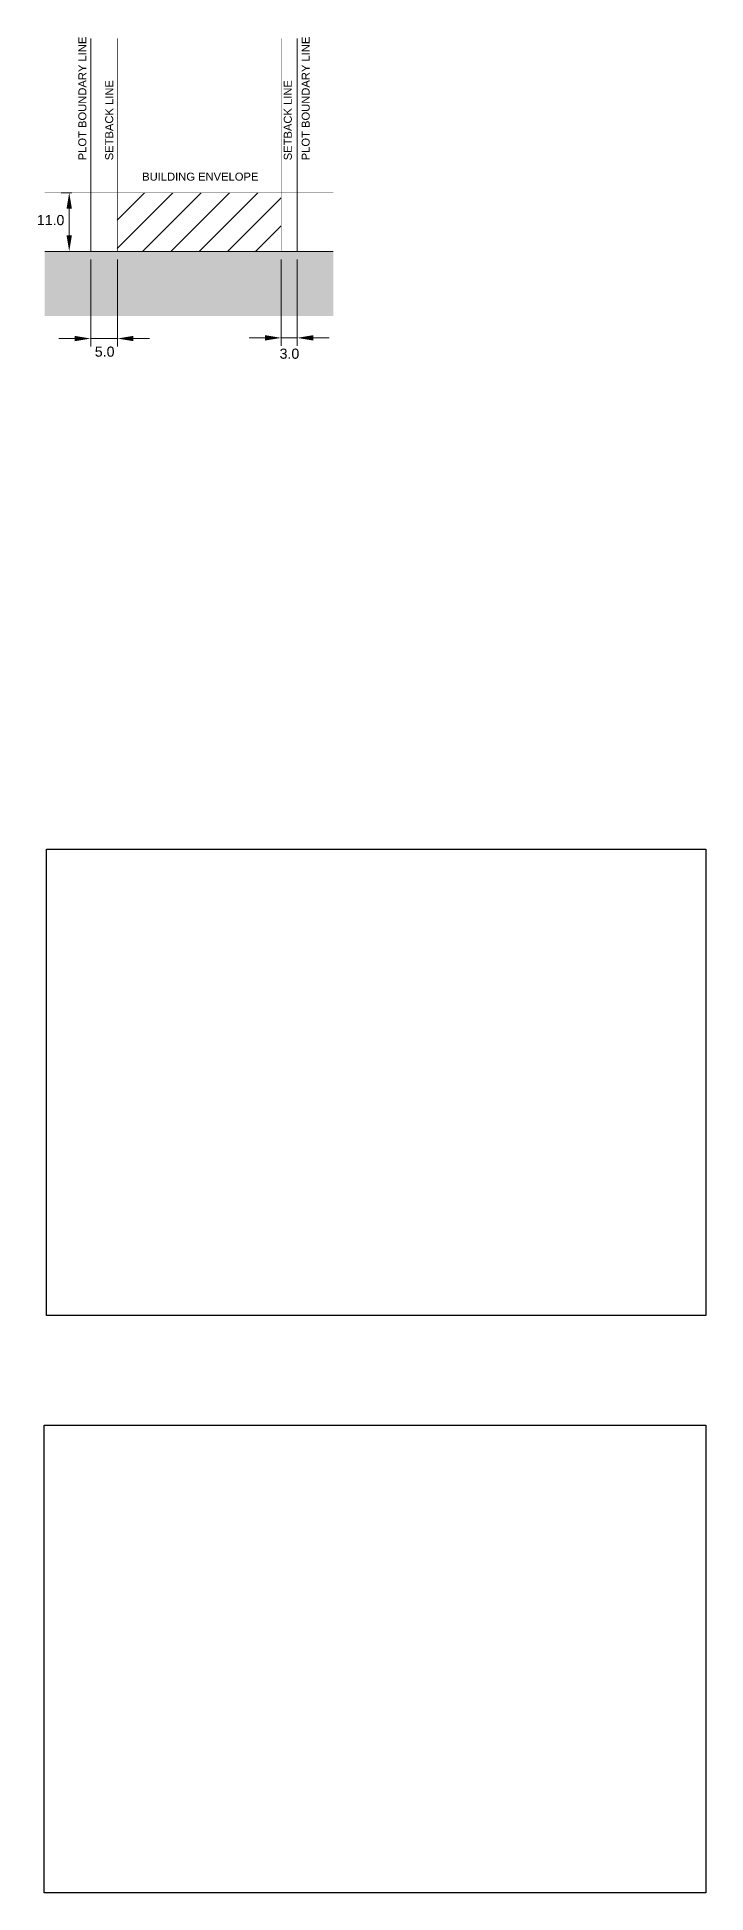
# Model space of a CAD drawing. Header units: metres. Extents: x 662613 to 666742, y 2728069 to 2732733.
# Drawn here: x 666041.1 to 666166.3, y 2731394.1 to 2731741.9 of the extents above; entities that cross this region are included whole.
import ezdxf

# ---------------------------------------------------------------- set-up
doc = ezdxf.new("R2010")
doc.units = ezdxf.units.M
doc.header["$MEASUREMENT"] = 0
doc.header["$PDMODE"] = 35
doc.header["$PDSIZE"] = -3
doc.linetypes.add('CENTER', pattern=[2, 1.25, -0.25, 0.25, -0.25])
doc.linetypes.add('XREF-DQ-60603871-Titleblock$0$XREF-DQ-60603871-Titleblock$0$XREF-DQ-60603871-Titleblock$0$01_SELF_BUILD_PAVILION$0$01_SELF_BUILD_PAVILION-THEME$0$_ACM-G-DASHED2', pattern=[4.7625, 3.175, -1.5875])
for name, color, linetype, lineweight in [('00 - PRS DATA', 7, 'Continuous', 18), ('DQ_ROADS', 254, 'Continuous', 13), ('Plot Dim', 7, 'Continuous', 9)]:
    doc.layers.add(name, color=color, linetype=linetype, lineweight=lineweight)
doc.layers.add('Coordintes', color=7, linetype='Continuous')
doc.layers.add('DIPLOMATIC', color=45, linetype='Continuous')
doc.layers.add('Plot Boundary', color=7, linetype='CENTER', true_color=0xe00000)
doc.layers.add('Titleblock$0$XREF-DQ_SETBACK BD ENVELOPE1', color=7, linetype='XREF-DQ-60603871-Titleblock$0$XREF-DQ-60603871-Titleblock$0$XREF-DQ-60603871-Titleblock$0$01_SELF_BUILD_PAVILION$0$01_SELF_BUILD_PAVILION-THEME$0$_ACM-G-DASHED2', true_color=0x062099)
doc.styles.add('G-NOTES 4', font='arial.ttf', dxfattribs={"height": 1.5})
doc.styles.add('TEXTDIM_SECTION', font='arial.ttf', dxfattribs={"height": 1.9})
doc.dimstyles.new('Section_Dim', dxfattribs={"dimscale": 0, "dimtxt": 1.9, "dimasz": 3, "dimexe": 1.5, "dimexo": 1.5, "dimgap": 1, "dimtad": 1, "dimtih": 1, "dimtoh": 1, "dimdec": 1, "dimzin": 1, "dimdsep": 46, "dimtxsty": 'TEXTDIM_SECTION', "dimcen": 2.5, "dimclrd": 256, "dimclre": 256, "dimclrt": 256, "dimaunit": 1, "dimadec": 5, "dimazin": 0, "dimtfac": 1, "dimtdec": 1, "dimtix": 1, "dimtmove": 2, "dimatfit": 3, "dimfxl": 1, "dimlwd": 9, "dimlwe": 9, "dimarcsym": 0})
picture_1 = doc.add_image_def('image1.jpg', size_in_pixel=(3507, 2480))
picture_2 = doc.add_image_def('image2.jpg', size_in_pixel=(3507, 2480))

# ---------------------------------------------------------------- blocks, each defined once
blk = doc.blocks.new('*D34')
at = {"layer": 'Defpoints', "color": 0, "transparency": 16777216}
for p in [(666047.07, 2731712.77), (666049.03, 2731712.77), (666049.03, 2731701.77)]:
    blk.add_point(p, dxfattribs=at)
at = {"layer": 'Plot Dim', "lineweight": 9, "transparency": 16777216}
for p, q in [((666047.53, 2731712.77), (666045.57, 2731712.77)), ((666047.07, 2731704.77), (666047.07, 2731709.77)), ((666047.53, 2731701.77), (666045.57, 2731701.77))]:
    blk.add_line(p, q, dxfattribs=at)
at = {"layer": 'Plot Dim', "transparency": 16777216}
for points in [[(666046.57, 2731709.77), (666047.57, 2731709.77), (666047.07, 2731712.77)], [(666046.57, 2731704.77), (666047.57, 2731704.77), (666047.07, 2731701.77)]]:
    blk.add_solid(points, dxfattribs=at)
at = {"layer": 'Plot Dim', "transparency": 16777216, "insert": (666043.58, 2731707.64), "char_height": 1.9, "attachment_point": 5, "style": 'TEXTDIM_SECTION'}
blk.add_mtext('11.0', dxfattribs=at)
blk = doc.blocks.new('*D39')
at = {"layer": 'Defpoints', "color": 0, "transparency": 16777216}
for p in [(666086.77, 2731701.77), (666089.78, 2731701.77), (666089.78, 2731685.58)]:
    blk.add_point(p, dxfattribs=at)
at = {"layer": 'Plot Dim', "lineweight": 9, "transparency": 16777216}
for p, q in [((666086.77, 2731700.27), (666086.77, 2731684.08)), ((666089.78, 2731700.27), (666089.78, 2731684.08)), ((666083.77, 2731685.58), (666080.77, 2731685.58)), ((666086.77, 2731685.58), (666089.78, 2731685.58)), ((666092.78, 2731685.58), (666095.78, 2731685.58))]:
    blk.add_line(p, q, dxfattribs=at)
at = {"layer": 'Plot Dim', "transparency": 16777216}
for points in [[(666083.77, 2731686.08), (666083.77, 2731685.08), (666086.77, 2731685.58)], [(666092.78, 2731686.08), (666092.78, 2731685.08), (666089.78, 2731685.58)]]:
    blk.add_solid(points, dxfattribs=at)
at = {"layer": 'Plot Dim', "transparency": 16777216, "insert": (666088.33, 2731682.6), "char_height": 1.9, "attachment_point": 5, "style": 'TEXTDIM_SECTION'}
blk.add_mtext('3.0', dxfattribs=at)
blk = doc.blocks.new('*D35')
at = {"layer": 'Defpoints', "color": 0, "transparency": 16777216}
for p in [(666051.1, 2731701.77), (666056.1, 2731701.77), (666056.1, 2731685.45)]:
    blk.add_point(p, dxfattribs=at)
at = {"layer": 'Plot Dim', "lineweight": 9, "transparency": 16777216}
for p, q in [((666051.1, 2731700.27), (666051.1, 2731683.95)), ((666056.1, 2731700.27), (666056.1, 2731683.95)), ((666048.1, 2731685.45), (666045.1, 2731685.45)), ((666051.1, 2731685.45), (666056.1, 2731685.45)), ((666059.1, 2731685.45), (666062.1, 2731685.45))]:
    blk.add_line(p, q, dxfattribs=at)
at = {"layer": 'Plot Dim', "transparency": 16777216}
for points in [[(666048.1, 2731685.95), (666048.1, 2731684.95), (666051.1, 2731685.45)], [(666059.1, 2731685.95), (666059.1, 2731684.95), (666056.1, 2731685.45)]]:
    blk.add_solid(points, dxfattribs=at)
at = {"layer": 'Plot Dim', "transparency": 16777216, "insert": (666053.71, 2731682.98), "char_height": 1.9, "attachment_point": 5, "style": 'TEXTDIM_SECTION'}
blk.add_mtext('5.0', dxfattribs=at)

msp = doc.modelspace()

# ---------------------------------------------------------------- hatches: boundary and pattern name
at = {"true_color": 0xc7c8ca}
h = msp.add_hatch(color=9, dxfattribs=at)
h.dxf.hatch_style = 1
h.paths.add_polyline_path([(666042.5, 2731701.77), (666042.5, 2731689.69), (666096.54, 2731689.69), (666096.54, 2731701.77)])
at = {"layer": 'DIPLOMATIC', "true_color": 0x000000, "transparency": 33554597}
h = msp.add_hatch(dxfattribs=at)
h.set_pattern_fill('ANSI31', color=18, scale=30)
h.paths.add_polyline_path([(666086.77, 2731701.77), (666086.77, 2731712.77), (666056.05, 2731712.77), (666056.05, 2731701.77)])

# ---------------------------------------------------------------- linework, layer by layer
at = {"layer": 'DQ_ROADS', "color": 18, "true_color": 0x000000, "const_width": 0.2}
msp.add_lwpolyline([(666042.5, 2731701.77), (666096.57, 2731701.77)], dxfattribs=at)
at = {"layer": 'Plot Boundary', "linetype": 'Continuous', "ltscale": 2, "const_width": 0.2}
for points in [[(666051.1, 2731741.74), (666051.1, 2731701.77)], [(666089.78, 2731741.74), (666089.78, 2731701.77)]]:
    msp.add_lwpolyline(points, dxfattribs=at)
at = {"layer": 'Plot Boundary', "linetype": 'XREF-DQ-60603871-Titleblock$0$XREF-DQ-60603871-Titleblock$0$XREF-DQ-60603871-Titleblock$0$01_SELF_BUILD_PAVILION$0$01_SELF_BUILD_PAVILION-THEME$0$_ACM-G-DASHED2', "ltscale": 0.5, "const_width": 0.1}
msp.add_lwpolyline([(666042.5, 2731712.77), (666096.57, 2731712.77)], dxfattribs=at)
at = {"layer": 'Titleblock$0$XREF-DQ_SETBACK BD ENVELOPE1', "ltscale": 0.5, "const_width": 0.1}
for points in [[(666056.1, 2731741.74), (666056.1, 2731701.77)], [(666086.77, 2731741.74), (666086.77, 2731701.77)]]:
    msp.add_lwpolyline(points, dxfattribs=at)

# ---------------------------------------------------------------- texts
at = {"layer": '00 - PRS DATA', "char_height": 1.5, "attachment_point": 4, "rotation": 90, "style": 'G-NOTES 4'}
for s, insert, width in [('PLOT BOUNDARY LINE', (666049.54, 2731718.86), 31.182), ('PLOT BOUNDARY LINE', (666091.38, 2731718.86), 23.1417), ('SETBACK LINE', (666054.57, 2731718.86), 21.822), ('SETBACK LINE', (666088.03, 2731718.86), 19.8863)]:
    msp.add_mtext(s, dxfattribs=dict(at, insert=insert, width=width))
at = {"layer": '00 - PRS DATA', "insert": (666060.74, 2731715.78), "char_height": 1.5, "width": 24.6036, "attachment_point": 4, "style": 'G-NOTES 4'}
msp.add_mtext('BUILDING ENVELOPE', dxfattribs=at)

# ---------------------------------------------------------------- dimensions: what is measured, and where the dimension line sits
at = {"layer": 'Plot Dim'}
dim = msp.add_linear_dim(base=(666047.07, 2731712.77), p1=(666049.03, 2731701.77), p2=(666049.03, 2731712.77), angle=90, dimstyle='Section_Dim', dxfattribs=at)
dim.commit()
dim.dimension.update_dxf_attribs({"geometry": '*D34', "text_midpoint": (666043.58, 2731707.64), "dimtype": 160})
for base, p1, p2, picture, middle in [((666056.1, 2731685.45), (666051.1, 2731701.77), (666056.1, 2731701.77), '*D35', (666053.71, 2731682.98)), ((666089.78, 2731685.58), (666086.77, 2731701.77), (666089.78, 2731701.77), '*D39', (666088.33, 2731682.6))]:
    dim = msp.add_linear_dim(base=base, p1=p1, p2=p2, dimstyle='Section_Dim', dxfattribs=at)
    dim.commit()
    dim.dimension.update_dxf_attribs({"geometry": picture, "text_midpoint": middle, "dimtype": 160})

# ---------------------------------------------------------------- pictures from other files: only their frames are drawn
at = {"layer": 'Coordintes'}
image = msp.add_image(picture_1, insert=(666042.79, 2731502.36), size_in_units=(123.56, 87.38), dxfattribs=at)
image.dxf.flags = 7
image = msp.add_image(picture_2, insert=(666042.4, 2731394.13), size_in_units=(123.95, 87.65), dxfattribs=at)
image.dxf.flags = 7

doc.saveas('drawing.dxf')
